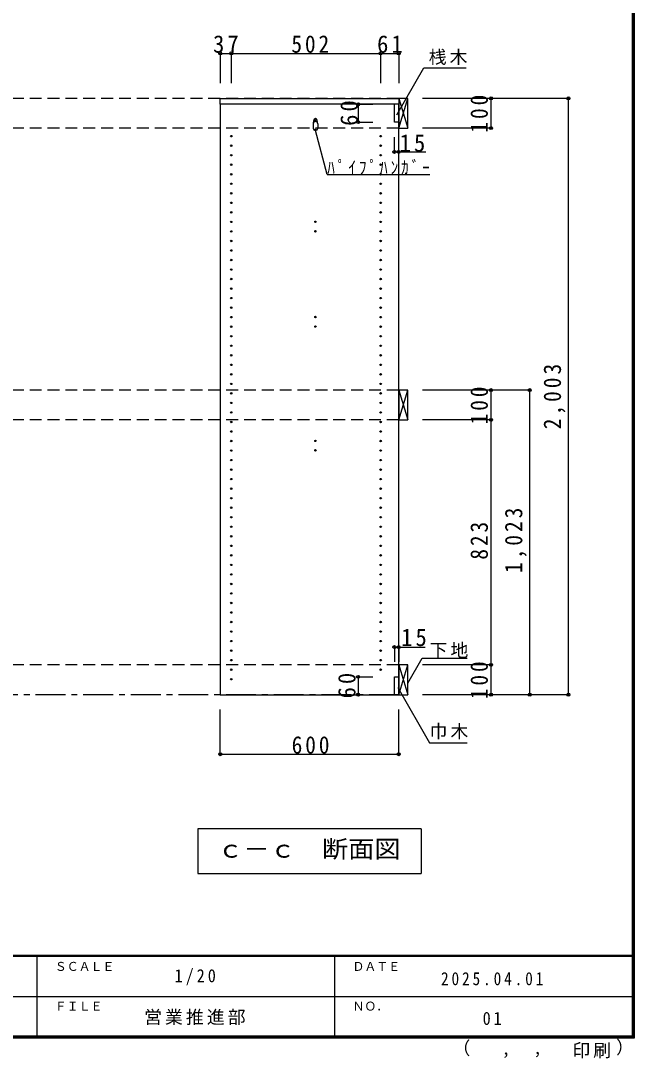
# Model space of a CAD drawing. Units: millimetres at full size, sheet at 1:20. Extents: x -3922 to 3878, y -2932 to 2722.
# Drawn here: x 1817 to 3878, y -2932 to 552 of the extents above; entities that cross this region are included whole.
import ezdxf
from ezdxf.enums import TextEntityAlignment as Align

# ---------------------------------------------------------------- set-up
doc = ezdxf.new("R2010")
doc.units = ezdxf.units.MM
doc.header["$LTSCALE"] = 20
doc.header["$PDMODE"] = 32
doc.header["$PDSIZE"] = 10
doc.linetypes.add('CHAIN1', pattern=[8, 5, -1, 1, -1])
doc.linetypes.add('DASHED2', pattern=[3, 2, -1])
for name, color, linetype in [('0-2_本体', 2, 'Continuous'), ('0-5', 4, 'Continuous'), ('0-6_ﾊﾟｲﾌﾟﾊﾝｶﾞｰ', 4, 'Continuous'), ('0-7_桟木・巾木', 2, 'Continuous'), ('0-8_引き出し', 3, 'Continuous'), ('0-A_文字', 7, 'Continuous'), ('0-B_寸法', 4, 'Continuous'), ('F-1_枠', 6, 'Continuous'), ('F-A_文字', 7, 'Continuous')]:
    doc.layers.add(name, color=color, linetype=linetype)
doc.styles.add('ＭＳ ゴシック', font='')
doc.styles.get('ＭＳ ゴシック').set_extended_font_data('MS Gothic')

msp = doc.modelspace()

# ---------------------------------------------------------------- linework, layer by layer
at = {"layer": '0-2_本体'}
for p, q in [((2486.94, 271.73), (2486.94, 291.73)), ((2486.94, 291.73), (3086.94, 291.73)), ((3086.94, 291.73), (3086.94, 271.73)), ((3086.94, 271.73), (2486.94, 271.73))]:
    msp.add_line(p, q, dxfattribs=at)
at = {"layer": '0-5', "color": 3}
for p, q in [((2486.94, 271.73), (2486.94, -1711.27)), ((3086.94, 271.73), (2486.94, 271.73)), ((3086.94, -1711.27), (3086.94, 271.73)), ((2486.94, -1711.27), (3086.94, -1711.27))]:
    msp.add_line(p, q, dxfattribs=at)
at = {"layer": '0-5'}
for centre in [(2806.94, 218.23), (2806.94, 186.23), (2523.94, 164.73), (3025.94, 164.73), (2523.94, 132.73), (3025.94, 132.73), (2523.94, 100.73), (2523.94, 68.73), (3025.94, 100.73), (3025.94, 68.73), (2523.94, 36.73), (3025.94, 36.73), (2523.94, 4.73), (3025.94, 4.73), (2523.94, -27.27), (3025.94, -27.27), (2523.94, -59.27), (3025.94, -59.27), (2523.94, -91.27), (3025.94, -91.27), (2523.94, -123.27), (2806.94, -122.77), (3025.94, -123.27), (2523.94, -155.27), (2806.94, -154.77), (3025.94, -155.27), (2523.94, -187.27), (3025.94, -187.27), (2523.94, -219.27), (3025.94, -219.27), (2523.94, -251.27), (3025.94, -251.27), (2523.94, -283.27), (2523.94, -315.27), (3025.94, -283.27), (3025.94, -315.27), (2523.94, -347.27), (3025.94, -347.27), (2523.94, -379.27), (3025.94, -379.27), (2523.94, -411.27), (3025.94, -411.27), (2523.94, -443.27), (2806.94, -442.77), (3025.94, -443.27), (2523.94, -475.27), (2806.94, -474.77), (3025.94, -475.27), (2523.94, -507.27), (3025.94, -507.27), (2523.94, -539.27), (3025.94, -539.27), (2523.94, -571.27), (3025.94, -571.27), (2523.94, -603.27), (3025.94, -603.27), (2523.94, -635.27), (3025.94, -635.27), (2523.94, -667.27), (2523.94, -699.27), (3025.94, -667.27), (3025.94, -699.27), (2523.94, -731.27), (3025.94, -731.27), (2523.94, -763.27), (3025.94, -763.27), (2523.94, -795.27), (3025.94, -795.27), (2523.94, -827.27), (3025.94, -827.27), (2523.94, -859.27), (2806.94, -858.77), (3025.94, -859.27), (2523.94, -891.27), (2806.94, -890.77), (3025.94, -891.27), (2523.94, -923.27), (3025.94, -923.27), (2523.94, -955.27), (3025.94, -955.27), (2523.94, -987.27), (3025.94, -987.27), (2523.94, -1019.27), (3025.94, -1019.27), (2523.94, -1051.27), (3025.94, -1051.27), (2523.94, -1083.27), (2523.94, -1115.27), (3025.94, -1083.27), (3025.94, -1115.27), (2523.94, -1147.27), (3025.94, -1147.27), (2523.94, -1179.27), (3025.94, -1179.27), (2523.94, -1211.27), (3025.94, -1211.27), (2523.94, -1243.27), (3025.94, -1243.27), (2523.94, -1275.27), (3025.94, -1275.27), (2523.94, -1307.27), (3025.94, -1307.27), (2523.94, -1339.27), (3025.94, -1339.27), (2523.94, -1371.27), (3025.94, -1371.27), (2523.94, -1403.27), (3025.94, -1403.27), (2523.94, -1435.27), (3025.94, -1435.27), (2523.94, -1467.27), (2523.94, -1499.27), (3025.94, -1467.27), (3025.94, -1499.27), (2523.94, -1531.27), (3025.94, -1531.27), (2523.94, -1563.27), (3025.94, -1563.27), (2523.94, -1595.27), (3025.94, -1595.27), (2523.94, -1627.27), (3025.94, -1627.27), (2523.94, -1659.27)]:
    msp.add_circle(centre, 2.5, dxfattribs=at)
at = {"layer": '0-6_ﾊﾟｲﾌﾟﾊﾝｶﾞｰ', "color": 2}
for p, q in [((2799.44, 206.23), (2799.44, 191.23)), ((2814.44, 206.23), (2814.44, 191.23))]:
    msp.add_line(p, q, dxfattribs=at)
at = {"layer": '0-6_ﾊﾟｲﾌﾟﾊﾝｶﾞｰ', "color": 7}
for centre, radius, start, end in [((2845.54, 204.72), 46.13, 162.96035, 178.115), ((2806.94, 218.23), 5.5, 0, 180), ((2768.33, 204.72), 46.13, 1.885, 17.03965)]:
    msp.add_arc(centre, radius, start, end, dxfattribs=at)
at = {"layer": '0-6_ﾊﾟｲﾌﾟﾊﾝｶﾞｰ', "color": 2}
for centre, start, end in [((2806.94, 206.23), 0, 180), ((2806.94, 191.23), 180, 0)]:
    msp.add_arc(centre, 7.5, start, end, dxfattribs=at)
at = {"layer": '0-7_桟木・巾木'}
for p, q in [((3086.94, 271.73), (3071.94, 271.73)), ((3071.94, 211.73), (3071.94, 271.73)), ((3086.94, 271.73), (3086.94, 230.73)), ((3071.94, -1651.27), (3086.94, -1651.27)), ((3086.94, -1651.27), (3086.94, -1711.27))]:
    msp.add_line(p, q, dxfattribs=at)
for points in [[(3086.94, 211.73), (3075.44, 211.73), (3071.94, 211.73)], [(3086.94, -1711.27), (3071.94, -1711.27), (3071.94, -1651.27)]]:
    msp.add_lwpolyline(points, dxfattribs=at)
at = {"layer": '0-8_引き出し'}
for p, q in [((3086.94, 291.73), (3086.94, 191.73)), ((3116.94, 291.73), (3086.94, 291.73)), ((3116.94, 191.73), (3116.94, 291.73)), ((3086.94, 191.73), (3116.94, 191.73)), ((3086.94, -688.27), (3086.94, -788.27)), ((3116.94, -688.27), (3086.94, -688.27)), ((3116.94, -788.27), (3116.94, -688.27)), ((3086.94, -788.27), (3116.94, -788.27)), ((3086.94, -1611.27), (3086.94, -1711.27)), ((3116.94, -1611.27), (3086.94, -1611.27)), ((3116.94, -1711.27), (3116.94, -1611.27)), ((3086.94, -1711.27), (3116.94, -1711.27))]:
    msp.add_line(p, q, dxfattribs=at)
at = {"layer": '0-8_引き出し', "color": 7}
for p, q in [((3086.94, 191.73), (3116.94, 291.73)), ((3086.94, 291.73), (3116.94, 191.73)), ((3086.94, -788.27), (3116.94, -688.27)), ((3086.94, -688.27), (3116.94, -788.27)), ((3086.94, -1711.27), (3116.94, -1611.27)), ((3086.94, -1611.27), (3116.94, -1711.27))]:
    msp.add_line(p, q, dxfattribs=at)
at = {"layer": '0-A_文字'}
for p, q in [((3080.27, 236.27), (3171.14, 393.67)), ((3171.14, 393.67), (3313.37, 393.67)), ((2846.68, 35.43), (2806.94, 183.73)), ((2846.68, 35.43), (3191.68, 35.43)), ((3116.94, -1672.95), (3165.71, -1588.48)), ((3165.71, -1588.48), (3316.24, -1588.48)), ((3161.94, -2161.27), (3161.94, -2311.27)), ((2411.94, -2311.27), (3161.94, -2311.27))]:
    msp.add_line(p, q, dxfattribs=at)
at = {"layer": '0-A_文字', "linetype": 'CHAIN1'}
msp.add_line((3086.94, -1711.27), (-3143.06, -1711.27), dxfattribs=at)
at = {"layer": '0-A_文字'}
for points in [[(3083.13, -1687.54), (3190.21, -1873.01), (3316.24, -1873.01)], [(3161.94, -2161.27), (2411.94, -2161.27), (2411.94, -2311.27)]]:
    msp.add_lwpolyline(points, dxfattribs=at)
at = {"layer": '0-B_寸法'}
for p, q in [((2486.94, 442.73), (2486.94, 342.73)), ((2486.94, 442.73), (3086.94, 442.73)), ((2523.94, 442.73), (2523.94, 342.73)), ((3025.94, 442.73), (3025.94, 342.73)), ((3086.94, 442.73), (3086.94, 342.73)), ((3396.94, 291.73), (3166.94, 291.73)), ((3656.94, 291.73), (3166.94, 291.73)), ((3396.94, 191.73), (3396.94, 291.73)), ((3656.94, -1711.27), (3656.94, 291.73)), ((2949.94, 271.73), (2949.94, 211.73)), ((2949.94, 271.73), (2999.94, 271.73)), ((2949.94, 211.73), (2999.94, 211.73)), ((3396.94, 191.73), (3166.94, 191.73)), ((3071.94, 111.73), (3071.94, 161.73)), ((3086.94, 111.73), (3086.94, 161.73)), ((3071.94, 111.73), (3177.32, 111.73)), ((3396.94, -688.27), (3166.94, -688.27)), ((3396.94, -788.27), (3396.94, -688.27)), ((3526.94, -688.27), (3396.94, -688.27)), ((3526.94, -1711.27), (3526.94, -688.27)), ((3396.94, -788.27), (3166.94, -788.27)), ((3396.94, -1611.27), (3396.94, -788.27)), ((3071.94, -1551.27), (3071.94, -1601.27)), ((3071.94, -1551.27), (3175.4, -1551.27)), ((3086.94, -1551.27), (3086.94, -1601.27)), ((3396.94, -1611.27), (3166.94, -1611.27)), ((3396.94, -1711.27), (3396.94, -1611.27)), ((2949.94, -1651.27), (2949.94, -1711.27)), ((2949.94, -1651.27), (2999.94, -1651.27)), ((2949.94, -1711.27), (2999.94, -1711.27)), ((3396.94, -1711.27), (3166.94, -1711.27)), ((3656.94, -1711.27), (3166.94, -1711.27)), ((3526.94, -1711.27), (3396.94, -1711.27)), ((2486.94, -1911.27), (2486.94, -1761.27)), ((3086.94, -1911.27), (3086.94, -1761.27)), ((2486.94, -1911.27), (3086.94, -1911.27))]:
    msp.add_line(p, q, dxfattribs=at)
at = {"layer": '0-B_寸法', "linetype": 'DASHED2'}
for p, q in [((3086.94, 291.73), (-3143.06, 291.73)), ((3086.94, 191.73), (-3143.06, 191.73)), ((3086.94, -688.27), (-3143.06, -688.27)), ((3086.94, -788.27), (-3143.06, -788.27)), ((3086.94, -1611.27), (-3143.06, -1611.27))]:
    msp.add_line(p, q, dxfattribs=at)
at = {"layer": '0-B_寸法', "color": 7}
for p in [(2486.94, 442.73), (2523.94, 442.73), (3025.94, 442.73), (3086.94, 442.73), (3396.94, 291.73), (3656.94, 291.73), (2949.94, 271.73), (2949.94, 211.73), (3396.94, 191.73), (3071.94, 111.73), (3086.94, 111.73), (3396.94, -688.27), (3526.94, -688.27), (3396.94, -788.27), (3071.94, -1551.27), (3086.94, -1551.27), (3396.94, -1611.27), (2949.94, -1651.27), (2949.94, -1711.27), (3396.94, -1711.27), (3526.94, -1711.27), (3656.94, -1711.27), (2486.94, -1911.27), (3086.94, -1911.27)]:
    msp.add_point(p, dxfattribs=at)
at = {"layer": 'F-1_枠'}
for p, q in [((3871.3, 2722.29), (3871.3, -2864.37)), ((3874.63, 2722.29), (3874.63, -2864.37)), ((3877.97, 2722.29), (3877.97, -2864.37)), ((3877.97, -2587.71), (-3922.03, -2587.71)), ((3877.97, -2591.04), (-3922.03, -2591.04)), ((1871.3, -2591.04), (1871.3, -2857.71)), ((2871.3, -2591.04), (2871.3, -2857.71)), ((-22.03, -2724.37), (3871.3, -2724.38)), ((3877.97, -2857.71), (-3922.03, -2857.71)), ((3877.97, -2861.04), (-3922.03, -2861.04)), ((3877.97, -2864.37), (-3922.03, -2864.37))]:
    msp.add_line(p, q, dxfattribs=at)

# ---------------------------------------------------------------- texts
at = {"layer": '0-A_文字', "style": 'ＭＳ ゴシック', "width": 1.1}
msp.add_text('ｃ－ｃ\u3000断面図', height=58.65, dxfattribs=at).set_placement((2476.94, -2276.27), align=Align.BOTTOM_LEFT)
at = {"layer": '0-A_文字', "char_height": 43.99, "attachment_point": 7, "style": 'ＭＳ ゴシック'}
for s, insert in [('\\T1.17;桟木', (3187.35, 403.88)), ('\\T1.39;\\W0.85;ﾊﾟｲﾌﾟﾊﾝｶﾞｰ', (2846.68, 35.43)), ('\\T1.17;下地', (3190.21, -1588.48)), ('\\T1.17;巾木', (3190.21, -1861.06))]:
    msp.add_mtext(s, dxfattribs=dict(at, insert=insert))
at = {"layer": '0-B_寸法', "color": 7, "char_height": 58.65, "attachment_point": 7, "style": 'ＭＳ ゴシック'}
for s, insert in [('\\T1.27;\\W0.95;37', (2462.94, 443.94)), ('\\T1.27;\\W0.9;502', (2725.94, 443.94)), ('\\T1.27;\\W0.95;61', (3013.94, 443.94)), ('\\T1.27;\\W0.95;15', (3089.83, 111.73)), ('\\T1.27;\\W0.95;15', (3094.85, -1548.8)), ('\\T1.27;\\W0.9;600', (2726.94, -1910.06))]:
    msp.add_mtext(s, dxfattribs=dict(at, insert=insert))
at = {"layer": '0-B_寸法', "color": 7, "char_height": 58.65, "attachment_point": 7, "rotation": 90, "style": 'ＭＳ ゴシック'}
for s, insert in [('\\T1.27;\\W0.95;60', (2949.94, 199.23)), ('\\T1.27;\\W0.9;100', (3386.94, 176.73)), ('\\T1.28;\\W0.9;2,003', (3646.94, -819.77)), ('\\T1.27;\\W0.9;100', (3386.94, -803.27)), ('\\T1.28;\\W0.9;1,023', (3516.94, -1302.77)), ('\\T1.27;\\W0.9;823', (3386.94, -1257.77)), ('\\T1.27;\\W0.9;100', (3386.94, -1726.27)), ('\\T1.27;\\W0.95;60', (2942.33, -1723.77))]:
    msp.add_mtext(s, dxfattribs=dict(at, insert=insert))
at = {"layer": 'F-A_文字', "style": 'ＭＳ ゴシック'}
for s, height, p in [('ＳＣＡＬＥ', 29.33, (1931.3, -2647.71)), ('ＤＡＴＥ', 29.33, (2931.3, -2647.71)), ('ＦＩＬＥ', 29.33, (1931.3, -2781.04)), ('ＮＯ．', 29.33, (2931.3, -2781.04)), ('（', 43.99, (3267.32, -2933.25)), ('）', 43.99, (3816.9, -2930.46)), (',', 43.99, (3432.15, -2933.25)), (',', 43.99, (3538.1, -2931.39))]:
    msp.add_text(s, height=height, dxfattribs=at).set_placement(p, align=Align.BOTTOM_LEFT)
at = {"layer": 'F-A_文字', "char_height": 43.99, "attachment_point": 7, "style": 'ＭＳ ゴシック'}
for s, insert in [('\\T1.38;\\W0.9;1/20', (2333.8, -2687.71)), ('\\T1.39;\\W0.85;2025.04.01', (3228.8, -2687.71)), ('\\T1.17;営業推進部', (2231.3, -2821.04)), ('\\T1.36;\\W0.9;01', (3368.8, -2821.04)), ('\\T1.17;印刷', (3670.07, -2932.32))]:
    msp.add_mtext(s, dxfattribs=dict(at, insert=insert))

doc.saveas('drawing.dxf')
